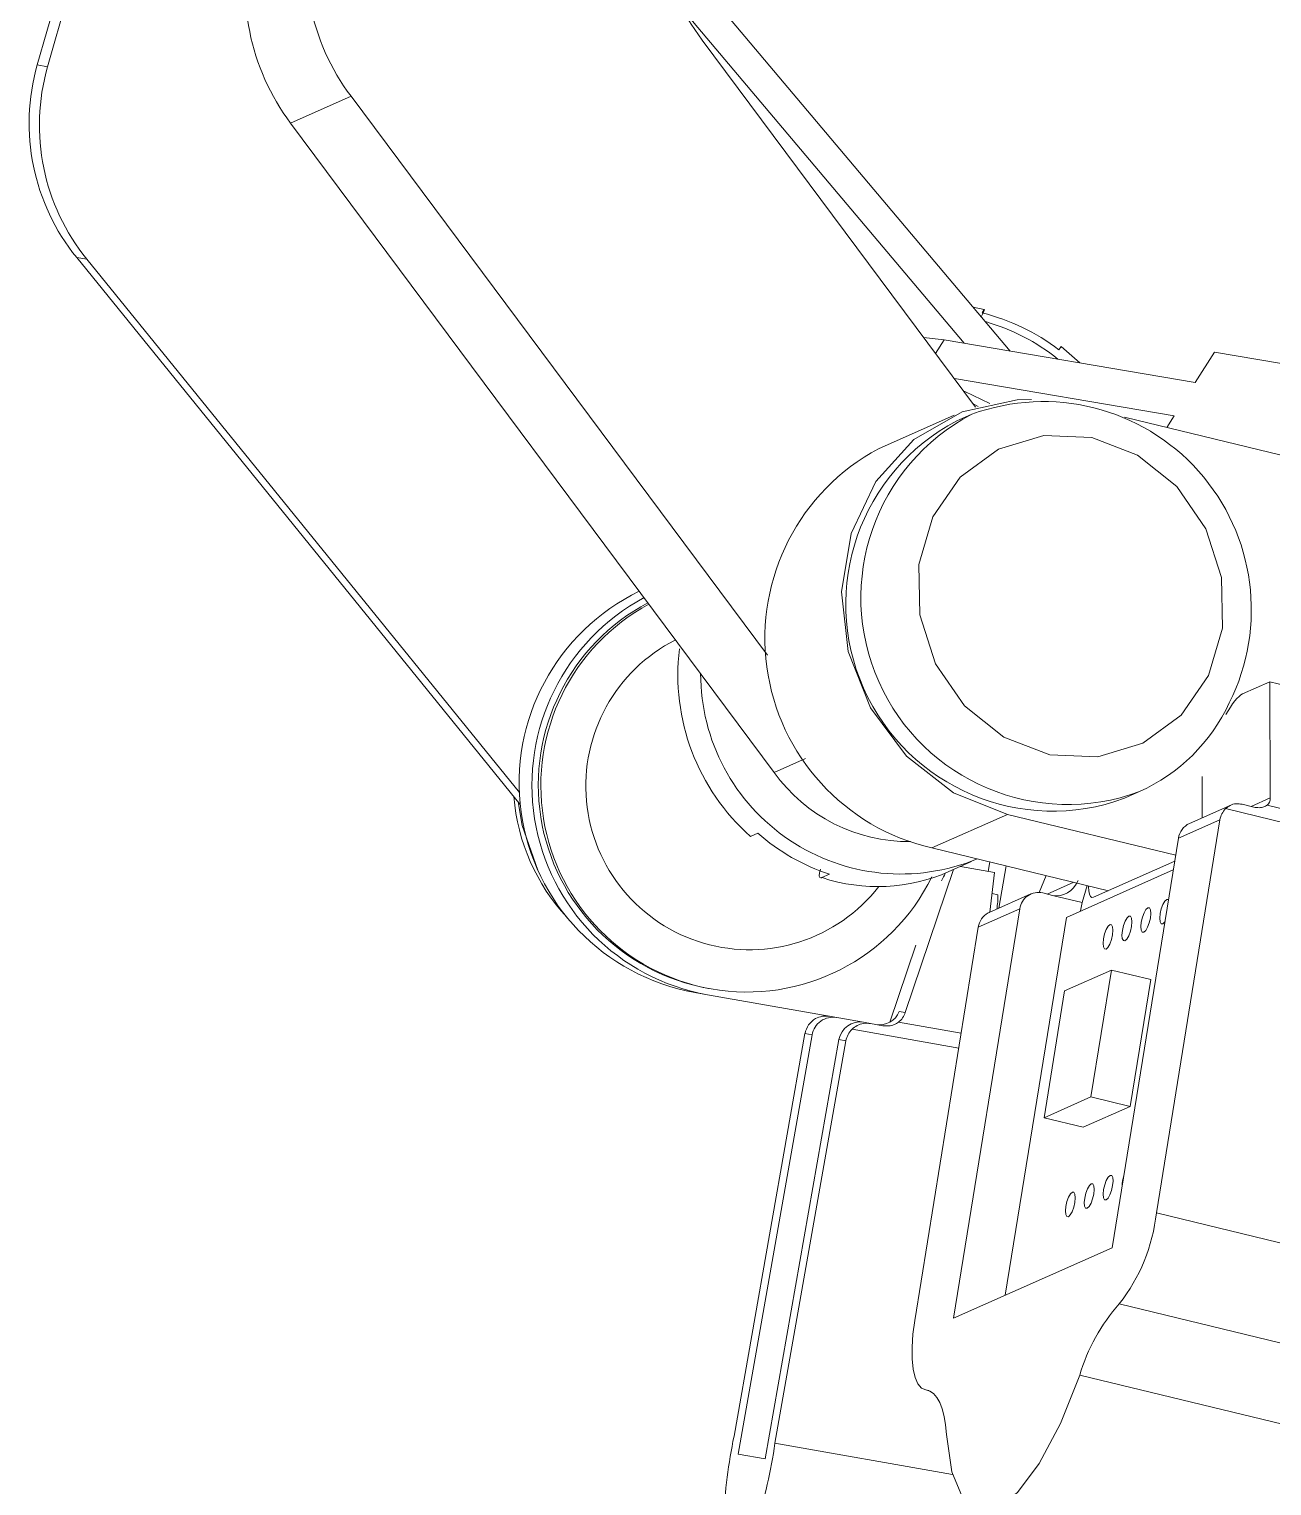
# Model space of a CAD drawing. Header units: millimetres. Extents: x 0 to 1189, y 0 to 841.
# Drawn here: x 619.17 to 625.01, y 547.24 to 554.09 of the extents above; entities that cross this region are included whole.
import ezdxf

# ---------------------------------------------------------------- set-up
doc = ezdxf.new("R2010")
doc.units = ezdxf.units.MM
doc.layers.get('0').update_dxf_attribs({"lineweight": 18})

msp = doc.modelspace()

# ---------------------------------------------------------------- linework, layer by layer
at = {"color": 7, "linetype": 'Continuous', "lineweight": 15}
for p, q in [((619.2128, 553.9195), (619.4757, 554.8431)), ((619.2609, 553.9111), (619.5026, 554.76)), ((622.1329, 554.5332), (623.7836, 552.5757)), ((622.2487, 554.1757), (623.5669, 552.6124)), ((622.3366, 554.0368), (623.6214, 552.312)), ((619.2128, 553.9195), (619.2609, 553.9111)), ((620.6871, 553.7723), (620.4032, 553.6462)), ((622.643, 551.1466), (620.6871, 553.7723)), ((622.6751, 550.5963), (620.4032, 553.6462)), ((619.4459, 553.0065), (619.3978, 553.015)), ((621.482, 550.4451), (619.3978, 553.015)), ((621.4779, 550.501), (619.4459, 553.0065)), ((623.6621, 552.7702), (623.6102, 552.7813)), ((623.6522, 552.7545), (623.6621, 552.7702)), ((623.3772, 552.6398), (623.4735, 552.6282)), ((623.4735, 552.6282), (624.6535, 552.4284)), ((624.0127, 552.5814), (624.0226, 552.5971)), ((624.1108, 552.5203), (624.0226, 552.5971)), ((624.743, 552.5699), (624.6535, 552.4284)), ((625.333, 552.47), (624.743, 552.5699)), ((623.5216, 552.4459), (624.554, 552.2711)), ((623.6096, 552.3278), (623.6341, 552.3157)), ((623.5202, 552.2745), (623.1654, 552.1169)), ((623.6034, 552.2787), (623.5324, 552.2471)), ((624.3202, 552.265), (625.1882, 552.0549)), ((624.554, 552.2711), (624.5196, 552.2167)), ((625.0037, 551.0218), (624.876, 550.965)), ((625.0037, 551.0218), (625.1788, 550.9794)), ((625.006, 550.4763), (625.0037, 551.0218)), ((624.6857, 550.5771), (624.6865, 550.3829)), ((624.3202, 550.4743), (624.3912, 550.5058)), ((624.8211, 550.4427), (624.6259, 550.356)), ((624.874, 550.4461), (624.9285, 550.433)), ((624.991, 550.4422), (625.3323, 550.3595)), ((623.7706, 550.3988), (623.4158, 550.2411)), ((624.5614, 550.2074), (623.7706, 550.3988)), ((624.4706, 548.5265), (624.7695, 550.3737)), ((624.7695, 550.3737), (624.5743, 550.2869)), ((625.3317, 550.2962), (624.7961, 550.4258)), ((622.5986, 550.3111), (622.5631, 550.2954)), ((624.2455, 550.0403), (623.4158, 550.2411)), ((624.263, 548.363), (624.5743, 550.2869)), ((623.496, 550.1299), (623.6025, 550.1772)), ((623.6879, 550.1752), (623.6801, 550.1313)), ((624.5568, 550.1786), (624.1756, 550.0092)), ((622.9351, 550.1176), (622.8996, 550.1018)), ((623.2911, 549.468), (623.5168, 550.1392)), ((623.5506, 550.1542), (623.7102, 550.126)), ((623.6889, 549.9396), (623.7102, 550.126)), ((623.7652, 550.1565), (623.7302, 549.958)), ((623.9532, 550.111), (623.9206, 550.0321)), ((624.5503, 550.1385), (624.0476, 549.9151)), ((623.983, 550.0185), (623.937, 550.0297)), ((624.1213, 549.9851), (624.1453, 550.0645)), ((623.8808, 550.0249), (623.6856, 549.9382)), ((623.7265, 550.0216), (623.6988, 550.0265)), ((624.1213, 549.9851), (623.983, 550.0185)), ((624.1213, 549.9851), (624.1148, 549.945)), ((623.8292, 549.9558), (623.5179, 548.0319)), ((623.8292, 549.9558), (623.634, 549.8691)), ((623.6804, 549.9357), (623.686, 549.9374)), ((624.0476, 549.9151), (623.7603, 548.1397)), ((623.634, 549.8691), (623.3351, 548.0219)), ((623.3404, 549.7851), (623.2186, 549.423)), ((624.2595, 549.6676), (624.0395, 549.5699)), ((624.163, 549.0712), (624.2595, 549.6676)), ((624.2595, 549.6676), (624.4439, 549.623)), ((624.4439, 549.623), (624.3474, 549.0266)), ((622.3616, 549.5515), (622.3015, 549.5621)), ((623.0948, 549.4222), (622.3616, 549.5515)), ((622.3668, 549.581), (622.3789, 549.5789)), ((624.0395, 549.5699), (623.943, 548.9735)), ((623.0948, 549.4222), (623.1274, 549.4164)), ((623.1274, 549.4164), (623.1854, 549.4062)), ((623.2628, 549.473), (623.2911, 549.468)), ((622.8197, 549.3691), (622.4863, 547.4781)), ((622.8528, 549.3633), (622.5055, 547.3937)), ((622.8528, 549.3633), (622.8197, 549.3691)), ((622.6319, 547.3714), (622.9792, 549.341)), ((622.6788, 547.4442), (623.0123, 549.3352)), ((623.0123, 549.3352), (622.9792, 549.341)), ((623.943, 548.9735), (624.163, 549.0712)), ((624.3474, 549.0266), (624.1274, 548.9288)), ((624.3474, 549.0266), (624.163, 549.0712)), ((623.943, 548.9735), (624.1274, 548.9288)), ((624.4706, 548.5265), (626.4987, 548.0357)), ((623.5179, 548.0319), (624.263, 548.363)), ((626.3242, 547.6082), (624.296, 548.0991)), ((626.1392, 547.2731), (624.1111, 547.764)), ((623.383, 547.6962), (623.4035, 547.6913)), ((622.5055, 547.3937), (622.6319, 547.3714))]:
    msp.add_line(p, q, dxfattribs=at)
at = {"color": 8, "linetype": 'Continuous', "lineweight": 15}
for p, q in [((623.4332, 552.5646), (623.4735, 552.6282)), ((622.8221, 550.6617), (622.6751, 550.5963)), ((624.9156, 550.4361), (625.006, 550.4763)), ((623.9582, 550.0246), (624.0824, 550.0797)), ((623.2588, 549.423), (623.5535, 549.3711)), ((623.5422, 549.3012), (623.0411, 549.3896)), ((623.3877, 547.6954), (623.4016, 547.692)), ((622.6788, 547.4442), (623.5132, 547.297))]:
    msp.add_line(p, q, dxfattribs=at)
at = {"color": 7, "linetype": 'Continuous', "lineweight": 15}
for points in [[(623.5654, 552.3872), (623.5703, 552.3852), (623.6877, 552.329)], [(623.7706, 550.3988), (623.5172, 550.5006), (623.2969, 550.6721), (623.1277, 550.8994), (623.0231, 551.1641), (622.9917, 551.4447), (623.036, 551.7185), (623.1524, 551.9633), (623.3315, 552.1593), (623.5589, 552.2906), (623.8159, 552.3466), (623.8836, 552.3481)], [(624.716, 551.0512), (624.7814, 551.2742), (624.7769, 551.5119), (624.7031, 551.741), (624.5671, 551.939), (624.3823, 552.0866), (624.1668, 552.1693), (623.9416, 552.179), (623.7288, 552.1148), (623.5492, 551.983), (623.4205, 551.7964), (623.3551, 551.5733), (623.3596, 551.3356), (623.4334, 551.1065), (623.5694, 550.9085), (623.7542, 550.761), (623.9697, 550.6783), (624.1949, 550.6685), (624.4077, 550.7327), (624.5872, 550.8646), (624.716, 551.0512)], [(621.5645, 550.1368), (621.4904, 550.346), (621.4719, 550.4577)], [(624.1527, 550.0627), (624.1525, 550.0592), (624.1529, 550.0395), (624.1557, 550.0239), (624.1606, 550.0133), (624.1674, 550.0083), (624.1756, 550.0092)], [(624.5004, 549.8842), (624.4929, 549.885), (624.488, 549.8944), (624.4865, 549.9111), (624.4884, 549.9325), (624.4936, 549.9553), (624.5013, 549.976), (624.5102, 549.9916), (624.519, 549.9996), (624.5265, 549.9989), (624.5275, 549.9978)], [(624.323, 549.8054), (624.3155, 549.8061), (624.3106, 549.8156), (624.3091, 549.8322), (624.311, 549.8536), (624.3162, 549.8764), (624.3238, 549.8972), (624.3328, 549.9128), (624.3416, 549.9208), (624.3491, 549.92), (624.354, 549.9106), (624.3555, 549.8939), (624.3536, 549.8725), (624.3484, 549.8497), (624.3407, 549.8289), (624.3318, 549.8134), (624.323, 549.8054)], [(624.4117, 549.8448), (624.4042, 549.8456), (624.3993, 549.855), (624.3978, 549.8717), (624.3997, 549.893), (624.4049, 549.9158), (624.4126, 549.9366), (624.4215, 549.9522), (624.4303, 549.9602), (624.4378, 549.9594), (624.4427, 549.95), (624.4442, 549.9333), (624.4423, 549.912), (624.4371, 549.8891), (624.4295, 549.8684), (624.4205, 549.8528), (624.4117, 549.8448)], [(624.5108, 549.8944), (624.5092, 549.8922), (624.5004, 549.8842)], [(624.2343, 549.7659), (624.2268, 549.7667), (624.2219, 549.7761), (624.2203, 549.7928), (624.2223, 549.8142), (624.2275, 549.837), (624.2351, 549.8578), (624.2441, 549.8734), (624.2529, 549.8814), (624.2604, 549.8806), (624.2652, 549.8712), (624.2668, 549.8545), (624.2649, 549.8331), (624.2597, 549.8103), (624.252, 549.7895), (624.2431, 549.7739), (624.2343, 549.7659)], [(624.1459, 548.5482), (624.1384, 548.549), (624.1335, 548.5584), (624.132, 548.5751), (624.1339, 548.5964), (624.1391, 548.6192), (624.1468, 548.64), (624.1557, 548.6556), (624.1645, 548.6636), (624.172, 548.6629), (624.1769, 548.6534), (624.1784, 548.6367), (624.1765, 548.6154), (624.1713, 548.5926), (624.1637, 548.5718), (624.1547, 548.5562), (624.1459, 548.5482)], [(624.2346, 548.5876), (624.2271, 548.5884), (624.2223, 548.5978), (624.2207, 548.6145), (624.2226, 548.6359), (624.2278, 548.6587), (624.2355, 548.6794), (624.2444, 548.695), (624.2532, 548.703), (624.2607, 548.7023), (624.2656, 548.6928), (624.2672, 548.6762), (624.2652, 548.6548), (624.26, 548.632), (624.2524, 548.6112), (624.2434, 548.5956), (624.2346, 548.5876)], [(624.0572, 548.5088), (624.0497, 548.5095), (624.0448, 548.519), (624.0433, 548.5357), (624.0452, 548.557), (624.0504, 548.5798), (624.058, 548.6006), (624.067, 548.6162), (624.0758, 548.6242), (624.0833, 548.6234), (624.0882, 548.614), (624.0897, 548.5973), (624.0878, 548.576), (624.0826, 548.5531), (624.0749, 548.5324), (624.066, 548.5168), (624.0572, 548.5088)], [(623.3351, 548.0219), (623.3266, 547.9573), (623.3225, 547.8964), (623.3229, 547.841), (623.3277, 547.7928), (623.337, 547.7531), (623.3504, 547.7231), (623.3674, 547.7037), (623.3877, 547.6954)], [(623.4844, 547.4855), (623.5097, 547.31), (623.5598, 547.1891), (623.6312, 547.1309), (623.7192, 547.1393), (623.8179, 547.2138), (623.9207, 547.3494), (624.0206, 547.537), (624.1111, 547.764)], [(623.3877, 547.6954), (623.4068, 547.6898), (623.4242, 547.6779), (623.4398, 547.6598), (623.4533, 547.6357), (623.4646, 547.6059), (623.4736, 547.5706), (623.4803, 547.5304), (623.4844, 547.4855)]]:
    msp.add_lwpolyline(points, dxfattribs=at)
for centre, radius, start, end in [((623.1854, 554.6747), 1.0618, 165.60853, 216.92772), ((621.5358, 554.4103), 1.0618, 165.60813, 216.92812), ((621.252, 554.2841), 1.0618, 165.60808, 216.92846), ((620.1754, 553.6452), 1.0009, 164.09409, 219.02472), ((620.2236, 553.6368), 1.001, 164.09573, 219.02308), ((623.4234, 551.8161), 0.9658, 52.40057, 76.29722), ((623.4033, 551.7843), 0.9663, 51.22778, 74.1583), ((623.9393, 551.3607), 0.9775, 333.39291, 110.09998), ((623.9834, 551.3861), 0.972, 117.64364, 290.27648), ((623.6419, 551.2259), 1.0104, 118.13748, 257.07165), ((622.477, 550.5468), 1.0002, 115.81981, 259.89565), ((622.5371, 550.5362), 1.0002, 118.25466, 259.89561), ((622.5369, 550.5361), 0.9702, 117.97784, 259.90731), ((623.2392, 551.055), 1.0169, 173.12969, 228.32975), ((623.2707, 551.06), 0.9413, 179.97225, 292.36426), ((624.0437, 551.2796), 0.8482, 294.18074, 335.12823), ((623.3055, 551.0452), 0.7739, 215.44848, 270.74692), ((622.3987, 550.5598), 0.9501, 184.6711, 222.84447), ((624.8617, 550.3595), 0.0933, 134.6962, 171.24441), ((623.2265, 551.0134), 0.942, 228.20079, 251.98341), ((624.6635, 550.2742), 0.0901, 114.66092, 171.84016), ((622.5465, 550.5326), 0.9683, 260.02895, 333.79128), ((623.1614, 550.8903), 0.8308, 251.63719, 293.75318), ((623.9163, 549.9443), 0.0879, 76.41524, 172.44968), ((623.4076, 550.016), 0.3189, 348.72193, 1.0061), ((623.7238, 549.856), 0.0907, 118.55982, 171.67131), ((622.9183, 549.3518), 0.1, 118.97159, 170.01753), ((622.9512, 549.3461), 0.0999, 80.04468, 170.06015), ((623.0776, 549.3237), 0.0999, 80.06595, 170.03888), ((623.1701, 549.5103), 0.0999, 260.03885, 338.06139), ((623.1108, 549.3179), 0.1001, 134.18776, 170.02231), ((624.4717, 548.6508), 0.1623, 161.30742, 180.31269), ((623.6387, 548.6168), 0.8368, 321.77182, 353.80431), ((624.9422, 547.5238), 0.8652, 138.32543, 163.88207), ((624.9025, 546.9775), 2.4675, 168.29481, 177.41586), ((620.2364, 547.8003), 2.4682, 342.58488, 351.70352)]:
    msp.add_arc(centre, radius, start, end, dxfattribs=at)
at = {"color": 8, "linetype": 'Continuous', "lineweight": 15}
for centre, radius, start, end in [((624.0544, 551.4176), 0.972, 117.64449, 290.27566), ((622.5489, 550.534), 0.9702, 118.47768, 259.90779), ((622.5591, 550.5322), 0.7692, 116.84747, 322.12354)]:
    msp.add_arc(centre, radius, start, end, dxfattribs=at)
at = {"color": 7, "linetype": 'Continuous', "lineweight": 15}
for centre, major_axis, ratio, start_param, end_param in [((624.8197, 550.8187), (0.0703, 0.1474), 0.258396, 0.293333, 1.358769), ((624.9117, 550.5148), (0.0857, -0.0661), 0.594997, 6.140429, 6.716388), ((623.4406, 550.0111), (0.0613, 0.1516), 0.058448, 0.771111, 1.07788), ((624.0141, 550.1216), (0.0492, 0.0964), 0.870647, 3.34699, 4.813066), ((623.1973, 549.5057), (-0.0591, 0.0844), 0.940669, 3.172156, 3.748114)]:
    msp.add_ellipse(centre, major_axis=major_axis, ratio=ratio, start_param=start_param, end_param=end_param, dxfattribs=at)
for points, knots in [([(623.6482, 552.7363), (623.6501, 552.7404), (623.6559, 552.7531), (623.6607, 552.7643), (623.6637, 552.772), (623.6633, 552.772), (623.6622, 552.7702), (623.6621, 552.7702)], [0, 0, 0, 0, 0.00626691, 0.01931117, 0.0274474, 0.03981652, 0.04016206, 0.04016206, 0.04016206, 0.04016206]), ([(624.874, 550.4461), (624.864, 550.4476), (624.8441, 550.4505), (624.8176, 550.4433), (624.803, 550.4314), (624.7961, 550.4258)], [0, 0, 0, 0, 0.02897947, 0.05788429, 0.08422849, 0.08422849, 0.08422849, 0.08422849]), ([(624.991, 550.4422), (624.9863, 550.4392), (624.9769, 550.4332), (624.9538, 550.4288), (624.937, 550.4316), (624.9285, 550.433)], [0, 0, 0, 0, 0.02162297, 0.04318745, 0.06515037, 0.06515037, 0.06515037, 0.06515037]), ([(622.8927, 550.1413), (622.8905, 550.1338), (622.8858, 550.1181), (622.8867, 550.1039), (622.8921, 550.0993), (622.8977, 550.1012), (622.8996, 550.1018)], [0, 0, 0, 0, 0.01393641, 0.02900885, 0.04371124, 0.05121129, 0.05121129, 0.05121129, 0.05121129]), ([(622.8698, 549.4393), (622.8802, 549.4439), (622.9011, 549.4532), (622.924, 549.4513), (622.9356, 549.4503)], [0, 0, 0, 0, 0.03345808, 0.06774822, 0.06774822, 0.06774822, 0.06774822]), ([(623.1274, 549.4164), (623.1165, 549.4173), (623.0949, 549.4189), (623.0647, 549.4089), (623.0487, 549.3958), (623.0411, 549.3896)], [0, 0, 0, 0, 0.03224817, 0.06440658, 0.09371449, 0.09371449, 0.09371449, 0.09371449]), ([(623.2588, 549.423), (623.2523, 549.4189), (623.2393, 549.4105), (623.2128, 549.4037), (623.1946, 549.4054), (623.1854, 549.4062)], [0, 0, 0, 0, 0.02564855, 0.05122582, 0.07728266, 0.07728266, 0.07728266, 0.07728266])]:
    msp.add_open_spline(points, degree=3, knots=knots, dxfattribs=at)

doc.saveas('drawing.dxf')
